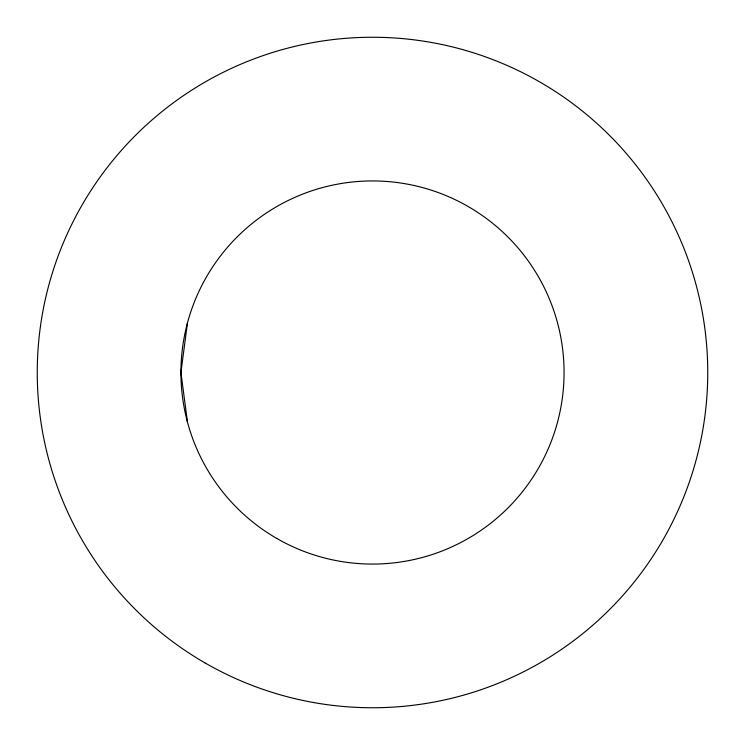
<?xml version="1.0" encoding="UTF-8"?>
<svg xmlns="http://www.w3.org/2000/svg" width="745" height="745" viewBox="0 0 745 745"><rect width="100%" height="100%" fill="white"/><g stroke="black" fill="none" stroke-linecap="round" stroke-linejoin="round"><path stroke-width="1.12" d="M187.461 322.92L180.933 372.5L187.461 422.08M204.875 662.836A335.25 335.25 0 0 0 707.75 372.5A335.25 335.25 0 0 0 204.875 82.164A335.25 335.25 0 0 0 204.875 662.836M276.712 538.402A191.567 191.567 0 0 0 564.067 372.5A191.567 191.567 0 0 0 276.712 206.598A191.567 191.567 0 0 0 276.712 538.402"/></g></svg>
